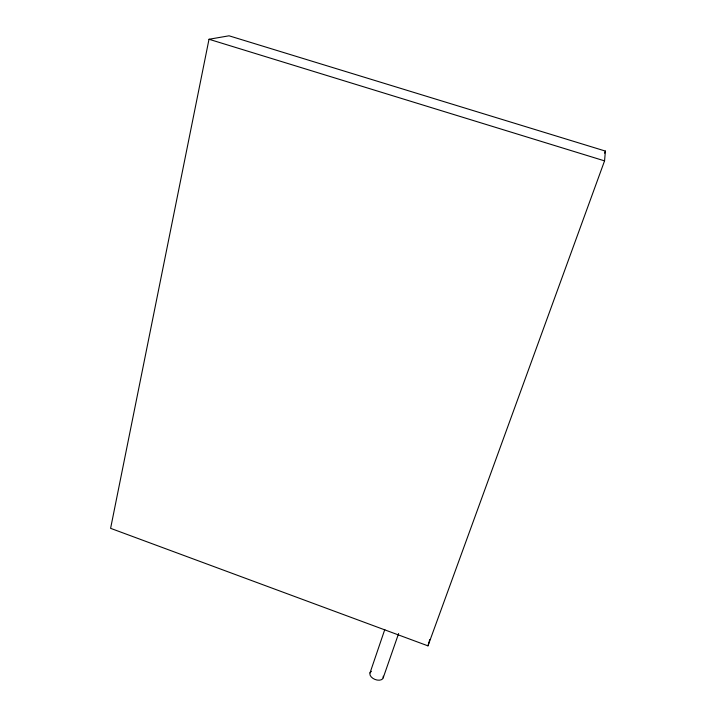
<?xml version="1.0" encoding="UTF-8"?>
<svg xmlns="http://www.w3.org/2000/svg" width="716" height="716" viewBox="0 0 716 716"><rect width="100%" height="100%" fill="white"/><g stroke="black" fill="none" stroke-linecap="round" stroke-linejoin="round"><path stroke-width="1.07" d="M604.555 160.876L605.396 151.076L229.039 35.8L209.009 39.264L110.604 528.336L427.971 645.859L604.555 160.876L209.009 39.264M427.971 645.859L429.752 639.585M370.011 672.915L384.796 629.516M383.185 677.864L398.615 633.535M604.626 153.17L605.396 151.076M383.23 676.181A7.044 4.332 21.6 0 1 374.844 679.386A7.044 4.332 21.6 0 1 371.407 671.322"/></g></svg>
